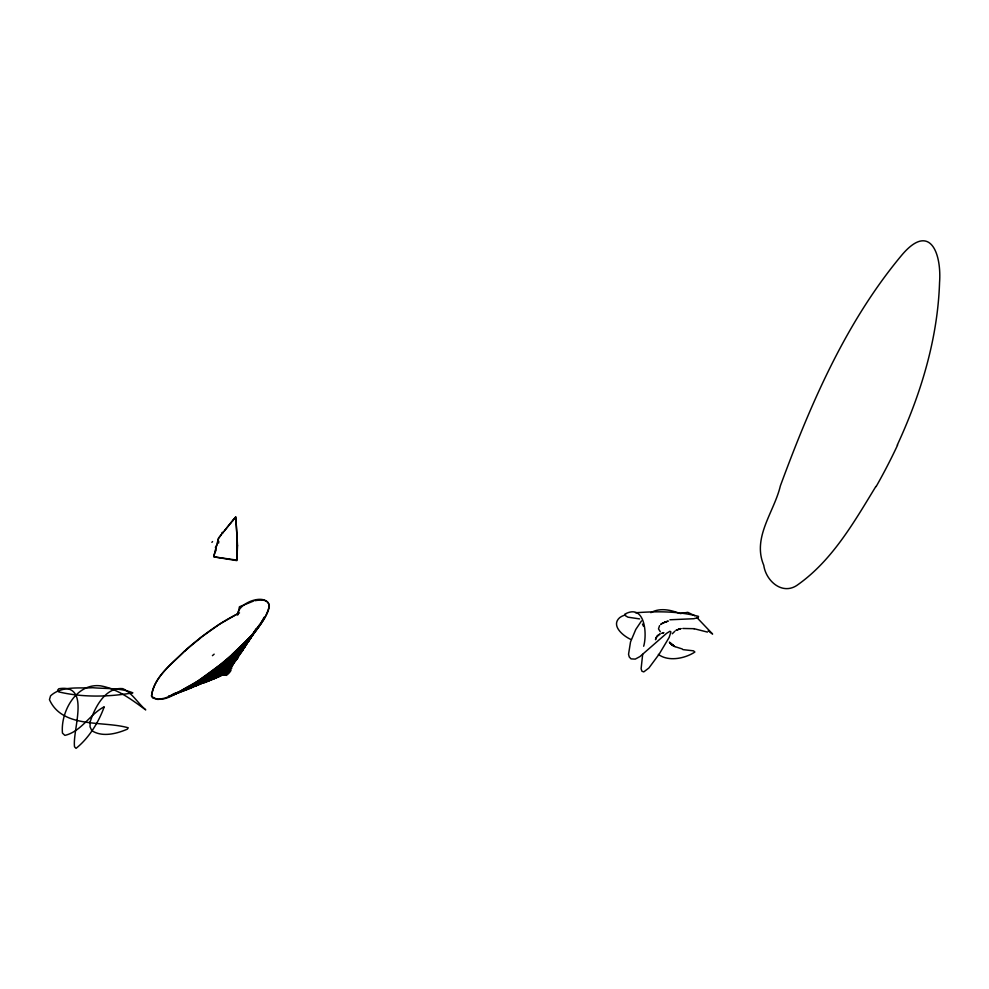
<?xml version="1.0" encoding="UTF-8"?>
<svg xmlns="http://www.w3.org/2000/svg" width="989" height="989" viewBox="0 0 989 989"><rect width="100%" height="100%" fill="white"/><g stroke="black" fill="none" stroke-linecap="round" stroke-linejoin="round"><path stroke-width="1.48" d="M227.383 671.148L226.827 674.139L226.802 671.148M239.091 654.063L237.335 658.575L231.611 665.535M214.156 654.149L212.425 655.658M642.665 654.322L641.107 668.811L641.948 671.247L643.765 671.902L648.895 668.008L659.23 654.038L669.157 637.423L670.913 631.909L669.924 631.266L666.561 633.356L639.97 656.56L635.259 659.107L631.044 658.884L629.264 656.98L628.547 654.261L630.537 641.873L635.791 629.437L641.527 620.882M643.678 646.237C647.387 633.269 644.741 603.191 624.825 614.169L625.543 615.788L627.928 617.173L639.611 618.916M228.941 669.207L225.677 674.659L226.197 671.704M655.522 639.66L656.004 637.954L655.571 639.438M238.015 614.28L239.412 606.789L253.32 601.151M217.518 542.343L218.532 538.412L221.363 534.579M237.669 615.133C236.779 603.216 266.659 591.645 269.317 605.985C264.174 626.321 246.212 640.427 231.945 654.656M215.503 550.329L216.059 547.436M243.294 648.191L242.874 649.588M217.036 544.21L216.467 545.99M255.953 628.992L248.894 641.243L232.539 658.723M251.96 635.074C238.708 659.527 214.329 679.097 188.33 688.591M247.398 642.244L242.342 650.997L232.316 661.938M215.083 551.85L213.958 555.707M234.578 662.111L230.808 667.686M255.953 629.301C240.006 657.462 211.992 679.678 181.939 691.163M263.976 617.346C257.523 631.946 245.544 643.171 234.257 654.088M251.317 636.693L244.394 647.671L231.686 661.035M233.738 663.013C231.055 669.788 224.54 674.461 217.976 677.131L216.653 676.958M247.25 643.134C235.617 662.074 216.888 678.293 195.834 685.649M897.283 445.038C920.858 394.092 937.696 339.029 939.55 282.631C941.713 252.974 929.722 221.548 901.399 255.582C845.459 322.76 810.387 404.538 780.346 485.92C774.202 512.03 751.986 537.398 763.755 565.251C765.943 581.285 783.053 596.243 798.37 584.338C832.689 559.811 854.261 521.796 875.858 486.464M655.756 638.486L656.251 637.509L655.892 638.226M259.13 625.332L250.526 638.449L233.404 656.399M242.552 650.366L238.262 656.906L231.142 664.559M242.713 650.057L234.603 661.072L220.72 673.274M263.185 619.386C241.007 653.618 206.948 681.916 168.699 696.281M259.069 625.654C238.844 656.164 208.197 682.929 173.075 693.907M655.905 638.029L656.671 636.817M238.374 657.203C231.043 666.71 221.623 677.218 209.594 680.197M229.584 670.048L230.462 668.181L229.905 667.192M656.523 637.077L657.969 635.433M233.058 520.165L235.617 517.445L236.173 523.849M659.576 625.617L658.489 628.88L660.331 631.773M224.478 530.747L230.548 523.156A50.328 17.851 -15.6 0 1 231.006 522.687M222.377 533.306L223.427 532.045M672.285 633.776L674.906 631.192M230.932 522.687L232.155 521.29M656.832 636.656L657.388 636.014M657.178 636.236L658.427 635.074M184.448 651.096C172.086 664.175 153.53 676.958 151.502 696.058C162.357 706.245 180.715 689.518 191.446 685.179C212.116 672.199 231.265 656.684 248.054 638.968C256.423 630.957 286.699 594.846 254.865 600.719M657.796 635.63L659.589 634.27M218.631 665.906L198.084 680.927L175.214 694.043L165.039 698.11L157.956 699.458L152.739 697.987L151.564 696.071C154.197 675.846 173.57 662.494 187.069 648.735C203.178 634.975 220.362 622.155 239.499 612.908M219.484 666.759C203.994 678.59 187.823 690.817 168.835 696.256M220.337 667.612C206.231 678.182 191.631 689.815 174.138 693.907M220.04 670.901L202.621 682.731L189.369 688.406M221.252 671.482L207.01 681.174L196.267 685.785M200.26 637.917L219.929 623.935L238.151 613.526M218.829 670.332C207.307 678.738 195.414 688.01 181.234 691.249M225.504 674.263L223.823 675.277L226.666 673.732M222.748 673.348L214.254 678.887L208.592 680.543A2.633 1.446 -31.3 0 1 208.16 680.296M221.177 673.052L211.423 679.764L204.167 682.83M223.761 674.078L216.331 677.91A1.558 0.779 -32.2 0 1 216.084 677.799M219.904 674.004L209.223 680.791L201.435 683.288M660.714 624.467L661.394 623.972M658.723 634.864L660.145 633.961M661.035 624.146L663.916 622.551M650.836 612.673C659.552 607.654 670.258 609.719 679.109 613.254M662.086 623.466L667.488 621.277M662.309 623.342L663.347 622.847M675.944 630.327L679.047 629.165M680.296 613.588L687.775 612.327L694.822 615.751M676.624 630.092L680.778 628.571M665.201 622.044L668.379 621.067M661.431 633.356L663.879 632.639L662.741 632.886M625.617 614.738L622.266 616.098A29.485 16.924 15 0 0 619.497 617.816C610.695 625.864 623.429 636.088 630.735 639.389M664.435 622.279L665.918 621.797M676.649 629.919L677.465 629.696M679.134 629.177L680.012 628.955M679.975 628.893L680.927 628.683M635.482 612.772C656.399 611.214 678.231 611.078 698.506 616.382L698.271 617.556L693.808 618.718L669.912 619.782M682.818 628.472L694.303 628.695M194.66 685.983L195.426 685.921M682.867 649.612L693.499 650.836L694.884 652.023C685.229 658.464 668.502 662.024 658.365 654.384M693.87 628.645L707.432 632.082M682.286 648.982L675.957 646.942M674.597 646.373L671.494 644.494M670.752 643.592L671.927 644.828L669.788 642.405L675.079 646.868M709.818 632.095L712.624 634.048L696.751 617.408M708.186 630.858L709.064 631.526M673.2 645.681L670.752 643.74M670.394 643.32L672.545 645.273L669.355 642.195M642.467 624.047L643.382 626.099M225.616 673.769L225.677 674.659M236.186 524.083L237.026 536.557M237.039 536.817L236.767 560.108L214.798 556.955A5.526 2.843 -23.2 0 1 213.921 555.719M232.131 654.767A207.542 129.349 -30.3 0 1 218.792 666.042M184.72 651.256A196.774 121.375 -29.2 0 1 200.507 638.115M234.541 654.248A185.264 115.701 -30.3 0 1 219.731 666.957M233.676 656.56A163.791 102.362 -30.4 0 1 220.584 667.81M232.91 658.934A141.934 88.775 -30.5 0 1 219.15 670.604M232.044 661.245A120.46 75.411 -30.7 0 1 220.362 671.185M232.786 662.197A98.616 62.01 -30.8 0 1 221.647 671.828M231.686 664.855A76.821 48.412 -31.2 0 1 221.623 673.472M232.353 665.894A55.025 35.134 -31.5 0 1 223.329 673.905M231.797 668.119A33.292 21.746 -32.4 0 1 224.466 674.844M231.018 670.357A11.979 8.567 -35.1 0 1 226.296 675.425M215.565 551.009A23.773 12.202 -32.8 0 1 215.355 551.775M215.775 550.205A23.427 10.928 -38.5 0 1 215.614 550.96M215.441 547.77A25.046 10.545 -41.6 0 1 215.651 546.818M215.874 546.756A28.31 10.508 -46.6 0 1 216.01 546.262M218.792 541.366A27.952 10.533 -47 0 1 218.557 543.171M212.573 541.564A46.829 2.213 -46.7 0 1 211.881 542.343M222.265 532.391A52.763 5.81 -41.4 0 1 221.969 532.725M233.231 520.189A57.585 25.838 -3 0 1 232.341 521.314M897.604 445.062A273.051 122.537 -58.9 0 1 876.13 486.588M90.16 721.846L90.048 726.804L91.779 730.624C102.275 737.485 116.541 733.789 127.321 729.177L128.249 727.793C102.893 720.548 62.455 728.72 49.45 699.656L50.563 695.848C61.664 685.575 78.786 688.604 92.706 687.714C105.984 688.888 120.386 687.676 132.847 692.832C108.778 697.035 82.557 697.566 58.672 691.867L57.597 690.198L58.821 688.74C91.371 683.486 72.246 729.746 74.534 746.819L76.029 748.364C88.985 738.017 98.653 722.242 104.253 706.764C89.962 714.083 81.246 731.65 64.878 735.383L62.468 733.133C60.416 711.895 76.252 682.756 100.643 685.859C117.864 688.888 131.92 699.915 145.742 709.879C137.78 703.179 132.489 693.178 122.846 688.665C105.378 686.725 94.697 707.667 90.16 721.846M237.533 545.693L236.828 560.615L213.698 556.856L218.581 538.028L235.802 516.715L237.533 545.693M673.892 646.04L671.123 644.123L673.892 646.04"/></g></svg>
